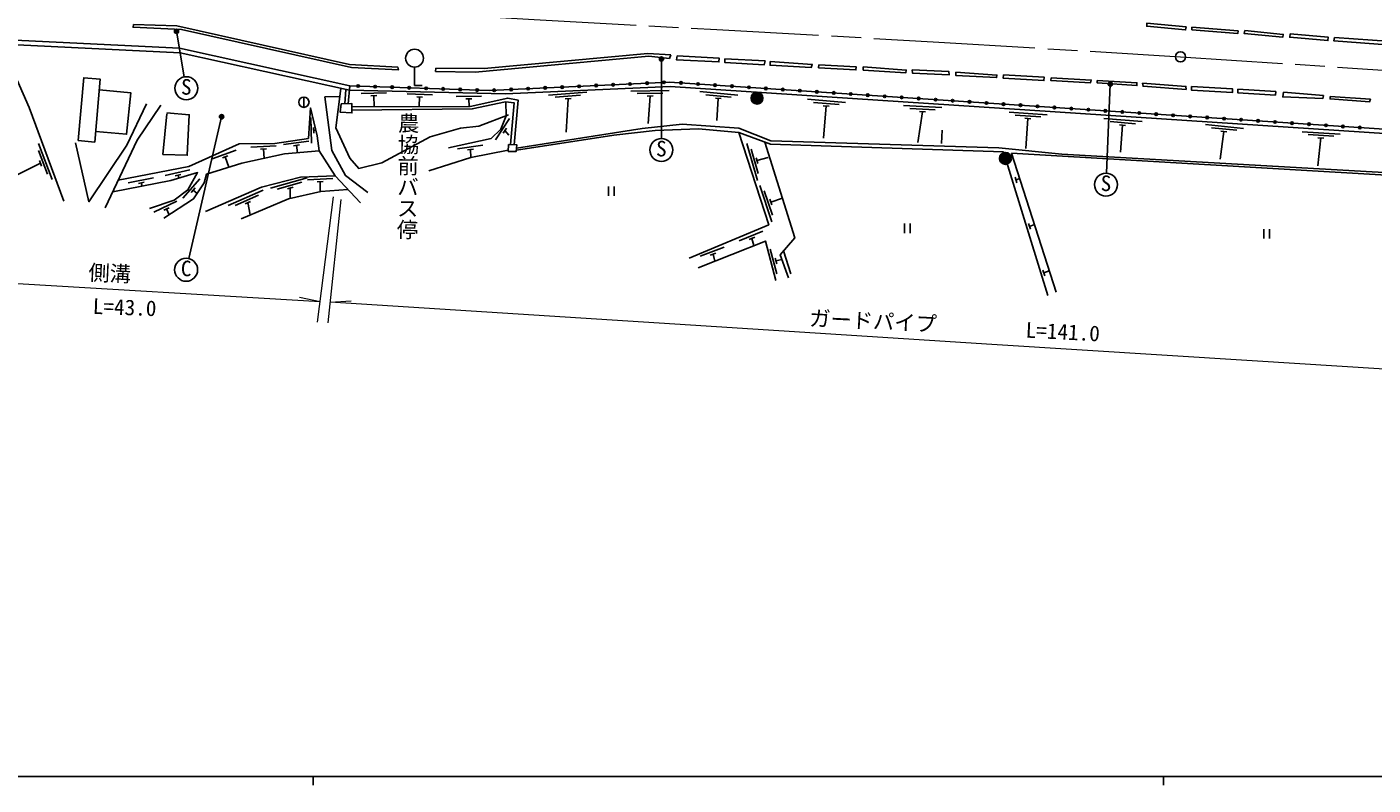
# Model space of a CAD drawing. Units: millimetres at full size, sheet at 1:1000; details may follow other scales. Extents: x 40000 to 680000, y 20000 to 380000.
# Drawn here: x 234340 to 392641, y 204000 to 293139 of the extents above; entities that cross this region are included whole.
import ezdxf
from ezdxf.enums import TextEntityAlignment as Align

# ---------------------------------------------------------------- set-up
doc = ezdxf.new("R2010")
doc.units = ezdxf.units.MM
doc.header["$LTSCALE"] = 1000
doc.linetypes.add('CHAIN', pattern=[18.5, 12, -1.5, 3.5, -1.5])
for name, color, linetype, lineweight in [('M-BGD', 7, 'Continuous', 25), ('M-BGD-EXST', 7, 'Continuous', 25), ('M-BMK', 2, 'CHAIN', 13), ('M-BMK-SRVR', 3, 'Continuous', 25), ('M-STR-HTXT', 7, 'Continuous', 13), ('M-TTL-BAND', 7, 'Continuous', 25)]:
    doc.layers.add(name, color=color, linetype=linetype, lineweight=lineweight)
doc.layers.add('M-BMK-HTXT', color=7, linetype='Continuous')
doc.styles.add('@ＭＳ ゴシック', font='')
doc.styles.add('ＭＳ ゴシック', font='')
doc.styles.get('@ＭＳ ゴシック').set_extended_font_data('@MS Gothic')
doc.styles.get('ＭＳ ゴシック').set_extended_font_data('MS Gothic')

msp = doc.modelspace()

# ---------------------------------------------------------------- hatches: boundary and pattern name
at = {"layer": 'M-BGD'}
for points in [[(319497, 284762, 1), (320897, 284762, 1)], [(348703, 277682, 1), (350103, 277682, 1)]]:
    msp.add_hatch(color=256, dxfattribs=at).paths.add_polyline_path(points)
at = {"layer": 'M-BGD-EXST'}
for points in [[(252150, 292745, -1), (251711, 292505, -0.41421), (251811, 292845, -0.41421)], [(309179, 289492, -1), (308740, 289252, -0.41421), (308840, 289592, -0.41421)], [(361963, 286541, -1), (361524, 286301, -0.41421), (361624, 286640, -0.41421)], [(257451, 282695, -1), (257012, 282456, -0.41421), (257112, 282795, -0.41421)]]:
    msp.add_hatch(color=256, dxfattribs=at).paths.add_polyline_path(points)

# ---------------------------------------------------------------- linework, layer by layer
at = {"layer": 'M-BGD'}
for p, q in [((230443, 291175), (252363, 290083)), ((252363, 290083), (272258, 285697)), ((310075, 289841), (309894, 289435)), ((279926, 288412), (279926, 286237)), ((271857, 285785), (271726, 284094)), ((276640, 285396), (273641, 285327)), ((275497, 285070), (274797, 285053)), ((275147, 285062), (275178, 283750)), ((282034, 285145), (279036, 285260)), ((279926, 286237), (280816, 286237)), ((287814, 285007), (284815, 284946)), ((300182, 285453), (295693, 285128)), ((299455, 285099), (296463, 284883)), ((309856, 285646), (305357, 285585)), ((309110, 285336), (306111, 285296)), ((307965, 285021), (307265, 285011)), ((307615, 285016), (307388, 281801)), ((317939, 285131), (313457, 285538)), ((317165, 284900), (314177, 285171)), ((266916, 284881), (266916, 283681)), ((280873, 284890), (280174, 284917)), ((280523, 284903), (280480, 283767)), ((286671, 284684), (285971, 284669)), ((286321, 284676), (286339, 283786)), ((298330, 284717), (297632, 284666)), ((297981, 284692), (297748, 280785)), ((315992, 284705), (315295, 284768)), ((315644, 284737), (315463, 282130)), ((330613, 284263), (326128, 284627)), ((329842, 284025), (326851, 284267)), ((328671, 283819), (327973, 283875)), ((328322, 283847), (328032, 280078)), ((341922, 283647), (337429, 283894)), ((341157, 283389), (338162, 283553)), ((267721, 282471), (267810, 279472)), ((291098, 282376), (289454, 279867)), ((339643, 283171), (339122, 279563)), ((339992, 283152), (339293, 283190)), ((354333, 282812), (349844, 283122)), ((353564, 282564), (350571, 282771)), ((352396, 282344), (351698, 282392)), ((352047, 282368), (351817, 278844)), ((365476, 282001), (360990, 282360)), ((364705, 281762), (361714, 282001)), ((268055, 281330), (268076, 280630)), ((268065, 280980), (268335, 280988)), ((290719, 281250), (290335, 280665)), ((290527, 280957), (290997, 280401)), ((341965, 280987), (341896, 279426)), ((363534, 281555), (362837, 281610)), ((363185, 281583), (362947, 278399)), ((377394, 281205), (372917, 281660)), ((376618, 280983), (373633, 281286)), ((375095, 280836), (374668, 277583)), ((375443, 280801), (374747, 280871)), ((388784, 280548), (384292, 280820)), ((388017, 280294), (385023, 280475)), ((236765, 275808), (235691, 278609)), ((237313, 275215), (235702, 279417)), ((258954, 278666), (256137, 277634)), ((263658, 279144), (260661, 279005)), ((262523, 278791), (261823, 278759)), ((262173, 278775), (262223, 277694)), ((267502, 279700), (264524, 279334)), ((266397, 279262), (265702, 279176)), ((266050, 279219), (266158, 278338)), ((287951, 279246), (284986, 278791)), ((286860, 278775), (286169, 278669)), ((286514, 278722), (286525, 277802)), ((318992, 279422), (320241, 275099)), ((319489, 278785), (320321, 275902)), ((386502, 280085), (386138, 276814)), ((386851, 280064), (386153, 280106)), ((235947, 277101), (232721, 275521)), ((236073, 276774), (235822, 277428)), ((257977, 277989), (257320, 277748)), ((257649, 277869), (258093, 276655)), ((320096, 277763), (320290, 277091)), ((320193, 277427), (321507, 277806)), ((349166, 278449), (354379, 261581)), ((350140, 278299), (402165, 275221)), ((350140, 278299), (355364, 261962)), ((253513, 276326), (250588, 275663)), ((252458, 275779), (251775, 275625)), ((252117, 275702), (252194, 275362)), ((350550, 275493), (350763, 274826)), ((249207, 275404), (246265, 274816)), ((248138, 274884), (247451, 274747)), ((247794, 274816), (247874, 274418)), ((254670, 275261), (252681, 273015)), ((254132, 274201), (253668, 273677)), ((253900, 273939), (254345, 273546)), ((262136, 273951), (258021, 272129)), ((267312, 275377), (262978, 274166)), ((266671, 274887), (263781, 274079)), ((265644, 274288), (264970, 274100)), ((265307, 274194), (265297, 272969)), ((270327, 275306), (267330, 275176)), ((269191, 274956), (268491, 274926)), ((268841, 274941), (268834, 273763)), ((302718, 274393), (302718, 273275)), ((303385, 274393), (303385, 273275)), ((320532, 274488), (321955, 270219)), ((321053, 273871), (322003, 271025)), ((350657, 275159), (351099, 275300)), ((251972, 272653), (249263, 271364)), ((261572, 273373), (258828, 272159)), ((260641, 272633), (260001, 272350)), ((260321, 272491), (260593, 271028)), ((321702, 272875), (321923, 272211)), ((321813, 272543), (323182, 273000)), ((251062, 271888), (250430, 271587)), ((250746, 271738), (251077, 271044)), ((320875, 269116), (318094, 267991)), ((337530, 270009), (337530, 268891)), ((338197, 270009), (338197, 268891)), ((352126, 270020), (352366, 269363)), ((352246, 269692), (352825, 269903)), ((379799, 269364), (379799, 268247)), ((380466, 269364), (380466, 268247)), ((319922, 268406), (319273, 268144)), ((319597, 268275), (319835, 267433)), ((316324, 267236), (313520, 266170)), ((315356, 266547), (314701, 266299)), ((315029, 266423), (315216, 265597)), ((321733, 266990), (322530, 264098)), ((322327, 265961), (322513, 265286)), ((323312, 266809), (324181, 264091)), ((322420, 265624), (323109, 265813)), ((353801, 264554), (354025, 263891)), ((353913, 264223), (354570, 264445))]:
    msp.add_line(p, q, dxfattribs=at)
for points in [[(246885, 293436), (246830, 293108), (252528, 292830), (272522, 288361), (278017, 288079), (277939, 288425), (272277, 288724), (251966, 293286)], [(370650, 293155), (366025, 293565), (366016, 293215), (370600, 292788)], [(371323, 293118), (371335, 292803), (376751, 292379), (376775, 292670)], [(377542, 292725), (377492, 292352), (382037, 291941), (382076, 292254)], [(382899, 292313), (382840, 291921), (387329, 291529), (387349, 291940)], [(388095, 291898), (388035, 291499), (394817, 291001), (394797, 291419)], [(310802, 289747), (310739, 289261), (315717, 289025), (315732, 289480)], [(316407, 289402), (316392, 288963), (321024, 288680), (321149, 289135)], [(321735, 289088), (321735, 288633), (326572, 288382), (326697, 288728)], [(327471, 288697), (327439, 288336), (331820, 288085), (331867, 288446)], [(332666, 288439), (332680, 288069), (337686, 287741), (337743, 288069)], [(338427, 288109), (338466, 287713), (342805, 287521), (342767, 287879)], [(343590, 287802), (343572, 287434), (348375, 287177), (348403, 287471)], [(349193, 287524), (349123, 287117), (353936, 286827), (353948, 287234)], [(354769, 287162), (354761, 286825), (359417, 286585), (359492, 286892)], [(360178, 286851), (360193, 286569), (364863, 286242), (364863, 286583)], [(365535, 286538), (365595, 286167), (370651, 285795), (370636, 286137)], [(371297, 286120), (371297, 285684), (376099, 285412), (376099, 285875)], [(376744, 285840), (376720, 285399), (381151, 285130), (381200, 285546)], [(382104, 285453), (382025, 284916), (386747, 284727), (386794, 285074)], [(387603, 284948), (387587, 284679), (392230, 284332), (392325, 284632)], [(271309, 284080), (271195, 283105), (272567, 283020), (272553, 284122)]]:
    msp.add_lwpolyline(points, close=True, dxfattribs=at)
for points in [[(230479, 291710), (252271, 290626), (272298, 286222), (272135, 284108)], [(230443, 291175), (231776, 290111), (234607, 283680), (238690, 272651)], [(282418, 288308), (288124, 288263), (307346, 290021), (310075, 289841)], [(309894, 289435), (307481, 289683), (287048, 287813), (282398, 287899), (282418, 288308)], [(241051, 287186), (240370, 279792), (242315, 279597), (242972, 286986), (241049, 287163)], [(272298, 286222), (288730, 285667), (309916, 286650), (413041, 279860)], [(242861, 285739), (246572, 285382), (246061, 280521), (242426, 280844)], [(271137, 284947), (269392, 284909), (270203, 278600), (271802, 275655), (274439, 273654)], [(271257, 285917), (270685, 281283), (272305, 277699), (273367, 276511), (276068, 277141), (281775, 280235), (285321, 281225), (287464, 281477), (290974, 282808)], [(272258, 285697), (290633, 285264), (309976, 286149), (413016, 279356)], [(240055, 279515), (241630, 272592), (246091, 279253), (248400, 284078)], [(250092, 283942), (247292, 279818), (243559, 271866)], [(245079, 275105), (253399, 276726), (259287, 279401), (263483, 279434), (267451, 280032), (267703, 283619), (268490, 280346), (268710, 278553), (270600, 275626), (273560, 272448)], [(272558, 283741), (286450, 283786), (290877, 284765), (292110, 284523), (291620, 279294)], [(272563, 283351), (286705, 283508), (290634, 284343), (291624, 284221), (291223, 279310)], [(290648, 284345), (290690, 282700), (290074, 281117), (288940, 280037), (283899, 278904)], [(250780, 282911), (250338, 278149), (253187, 278051), (253432, 282813), (250793, 283058)], [(291895, 278653), (303368, 280412), (308201, 280955), (313295, 281162), (318042, 280738)], [(291910, 278887), (306686, 281211), (311402, 281702), (318051, 281226), (321815, 279738), (348635, 278909), (356031, 278194), (402177, 275554)], [(318042, 280738), (321567, 269889), (312215, 265960)], [(318042, 280738), (321768, 279341), (349166, 278449)], [(290939, 278659), (286525, 277802), (281616, 276229)], [(290965, 279314), (290932, 278493), (291885, 278493), (291935, 279281), (290965, 279320)], [(321115, 279586), (324641, 268352), (322915, 266348), (323894, 263645)], [(250455, 270636), (253934, 272917), (255166, 274800), (255449, 275824), (259621, 277136), (264634, 278210), (268710, 278553)], [(244438, 273739), (251271, 275090), (254405, 276013), (253245, 273985), (251669, 272772), (248770, 271795)], [(270600, 275626), (266526, 275493), (261915, 274295), (255351, 271447)], [(259538, 270585), (265118, 272929), (268896, 273777), (272080, 274037)], [(313264, 264822), (321175, 267966), (322404, 263324)]]:
    msp.add_lwpolyline(points, dxfattribs=at)
for centre, radius in [((279926, 289462), 1050), ((305270, 286434), 150), ((307267, 286527), 150), ((309265, 286619), 150), ((311262, 286561), 150), ((313257, 286429), 150), ((273296, 286188), 150), ((275295, 286121), 150), ((277294, 286053), 150), ((279293, 285986), 150), ((281292, 285918), 150), ((283290, 285851), 150), ((285289, 285783), 150), ((287288, 285716), 150), ((289287, 285693), 150), ((291285, 285786), 150), ((293282, 285878), 150), ((295280, 285971), 150), ((297278, 286064), 150), ((299276, 286156), 150), ((301274, 286249), 150), ((303272, 286341), 150), ((315253, 286298), 150), ((317249, 286167), 150), ((319244, 286035), 150), ((320197, 284762), 700), ((321240, 285904), 150), ((323236, 285772), 150), ((325231, 285641), 150), ((327227, 285510), 150), ((329223, 285378), 150), ((331218, 285247), 150), ((333214, 285116), 150), ((335210, 284984), 150), ((337205, 284853), 150), ((266916, 284281), 600), ((339201, 284721), 150), ((341197, 284590), 150), ((343192, 284459), 150), ((345188, 284327), 150), ((347184, 284196), 150), ((349180, 284064), 150), ((351175, 283933), 150), ((353171, 283802), 150), ((355167, 283670), 150), ((357162, 283539), 150), ((359158, 283407), 150), ((361154, 283276), 150), ((363149, 283145), 150), ((365145, 283013), 150), ((367141, 282882), 150), ((369136, 282750), 150), ((371132, 282619), 150), ((373128, 282488), 150), ((375123, 282356), 150), ((377119, 282225), 150), ((379115, 282093), 150), ((381110, 281962), 150), ((383106, 281831), 150), ((385102, 281699), 150), ((387097, 281568), 150), ((389093, 281436), 150), ((391089, 281305), 150), ((349403, 277682), 700)]:
    msp.add_circle(centre, radius, dxfattribs=at)
at = {"layer": 'M-BGD-EXST'}
for p, q in [((251930, 292625), (252844, 287261)), ((308959, 289372), (308952, 280022)), ((361743, 286421), (361290, 275946)), ((257232, 282575), (253380, 265900))]:
    msp.add_line(p, q, dxfattribs=at)
for centre, radius in [((251930, 292625), 250), ((308959, 289372), 250), ((253079, 285932), 1350), ((361743, 286421), 250), ((257232, 282575), 250), ((308949, 278672), 1350), ((361227, 274598), 1350), ((253061, 264588), 1350)]:
    msp.add_circle(centre, radius, dxfattribs=at)
at = {"layer": 'M-BMK'}
msp.add_lwpolyline([(74319, 266889), (103434, 275528), (118728, 280638), (137683, 286564), (153060, 291133), (161065, 293165), (166797, 294535), (170523, 295302), (177975, 296584), (188770, 297942), (197738, 298631), (208260, 298839), (217228, 298701), (229082, 298310), (253427, 296655), (270199, 295424), (293997, 294016), (315459, 292832), (340904, 291404), (370002, 289628), (409306, 287051)], dxfattribs=at)
at = {"layer": 'M-BMK-SRVR'}
msp.add_circle((370002, 289628), 600, dxfattribs=at)
at = {"layer": 'M-STR-HTXT'}
for p, q in [((268495, 258443), (270409, 273144)), ((269747, 258344), (271287, 272837)), ((268806, 260828), (266399, 261313)), ((270004, 260763), (272452, 260950))]:
    msp.add_line(p, q, dxfattribs=at)
for points in [[(268806, 260828), (230573, 263089), (225599, 263325)], [(409557, 251927), (378413, 253893), (347810, 255813), (312387, 258063), (270004, 260763)]]:
    msp.add_lwpolyline(points, dxfattribs=at)
at = {"layer": 'M-TTL-BAND'}
for p, q in [((40000, 205000), (579000, 205000)), ((268000, 205000), (268000, 204000)), ((368000, 205000), (368000, 204000))]:
    msp.add_line(p, q, dxfattribs=at)

# ---------------------------------------------------------------- texts
at = {"layer": 'M-BGD-EXST', "style": 'ＭＳ ゴシック'}
for s, p in [('S', (252424, 284639)), ('S', (308294, 277379)), ('S', (360572, 273305)), ('C', (252406, 263296))]:
    msp.add_text(s, height=1833, rotation=358.508, dxfattribs=at).set_placement(p, align=Align.BOTTOM_LEFT)
at = {"layer": 'M-BMK-HTXT', "style": '@ＭＳ ゴシック'}
msp.add_text('農協前バス停', height=1833, rotation=269.3, dxfattribs=at).set_placement((277754, 283096), align=Align.BOTTOM_LEFT)
at = {"layer": 'M-STR-HTXT', "style": 'ＭＳ ゴシック'}
for s, rotation, p in [('側溝', 357.434, (241517, 262825)), ('L=43.0', 357.879, (242041, 258853)), ('ガードパイプ', 357.252, (326277, 257454)), ('L=141.0', 357.02, (351719, 256066))]:
    msp.add_text(s, height=1833, rotation=rotation, dxfattribs=at).set_placement(p, align=Align.BOTTOM_LEFT)

doc.saveas('drawing.dxf')
